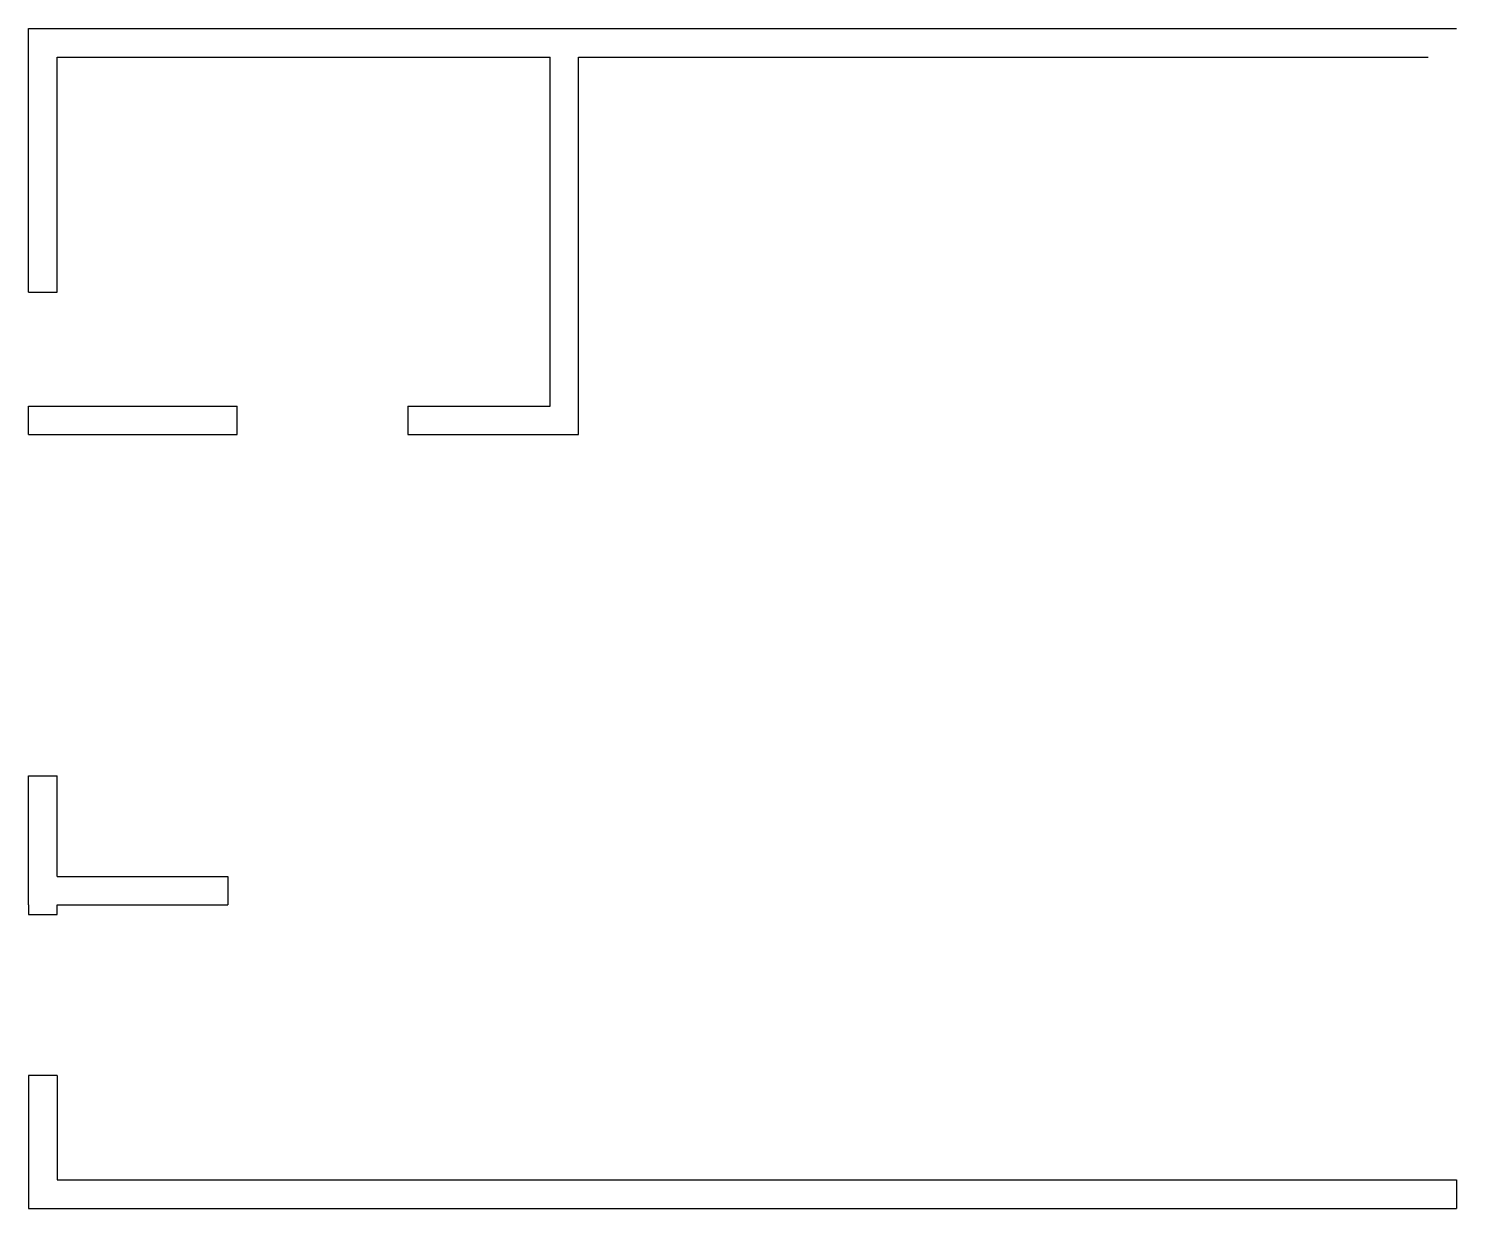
# Model space of a CAD drawing. Header units: millimetres. Extents: x 778.97 to 786.5, y 738.55 to 744.77.
import ezdxf

# ---------------------------------------------------------------- set-up
doc = ezdxf.new("R2010")
doc.units = ezdxf.units.MM
doc.layers.add('ALVENARIA', color=4, linetype='Continuous')

msp = doc.modelspace()

# ---------------------------------------------------------------- linework, layer by layer
at = {"layer": 'ALVENARIA'}
for p, q in [((778.9666, 743.3782), (778.9666, 744.7682)), ((778.9666, 744.7682), (786.4966, 744.7682)), ((779.1166, 743.3782), (779.1166, 744.6182)), ((779.1166, 744.6182), (781.7166, 744.6182)), ((781.7166, 742.7782), (781.7166, 744.6182)), ((781.8666, 742.6282), (781.8666, 744.6182)), ((781.8666, 744.6182), (786.3466, 744.6182)), ((778.9666, 743.3782), (779.1166, 743.3782)), ((778.9666, 742.7782), (780.0666, 742.7782)), ((778.9666, 742.6282), (778.9666, 742.7782)), ((780.0666, 742.6282), (780.0666, 742.7782)), ((780.9666, 742.7782), (781.7166, 742.7782)), ((780.9666, 742.7782), (780.9666, 742.6282)), ((778.9666, 742.6282), (780.0666, 742.6282)), ((780.9666, 742.6282), (781.8666, 742.6282)), ((778.9666, 740.1482), (778.9666, 740.8282)), ((778.9666, 740.8282), (779.1166, 740.8282)), ((779.1166, 740.2982), (779.1166, 740.8282)), ((779.1166, 740.2982), (780.0166, 740.2982)), ((780.0166, 740.2982), (780.0166, 740.1482)), ((778.9666, 740.1482), (778.9666, 740.0982)), ((779.1166, 740.1482), (780.0166, 740.1482)), ((779.1166, 740.0982), (779.1166, 740.1482)), ((778.9666, 740.0982), (779.1166, 740.0982)), ((779.1166, 739.2482), (778.9666, 739.2482)), ((786.4966, 738.6982), (786.4966, 738.5482))]:
    msp.add_line(p, q, dxfattribs=at)
for points in [[(778.9666, 739.2482), (778.9666, 738.5482)], [(778.9666, 739.2482), (778.9666, 738.5482)], [(779.1166, 739.2482), (779.1166, 738.6982)], [(779.1166, 738.6982), (786.4966, 738.6982)], [(778.9666, 738.5482), (786.4966, 738.5482)]]:
    msp.add_lwpolyline(points, dxfattribs=at)

doc.saveas('drawing.dxf')
